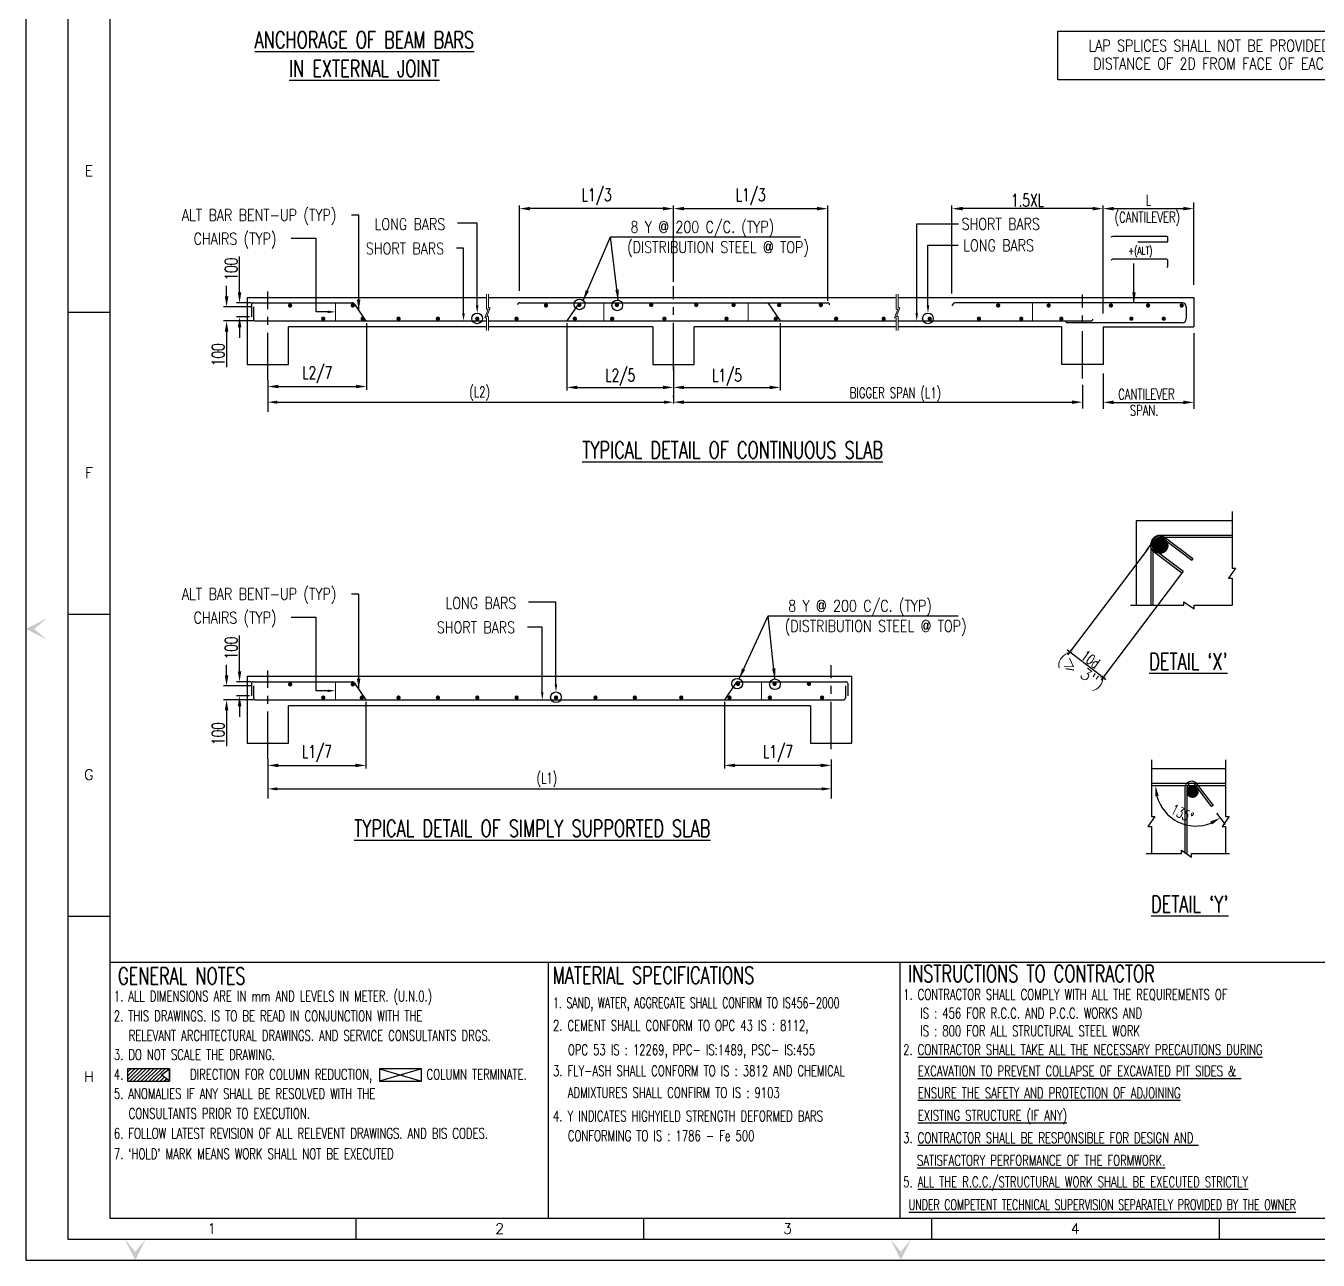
# Model space of a CAD drawing. Extents: x 489124 to 794428, y -356295 to -29813.
# Drawn here: x 615653 to 646344, y -160534 to -131229 of the extents above; entities that cross this region are included whole.
import ezdxf
from ezdxf.enums import TextEntityAlignment as Align

# ---------------------------------------------------------------- set-up
doc = ezdxf.new("R2010")
doc.units = 0
doc.header["$LTSCALE"] = 500
doc.header["$MEASUREMENT"] = 0
doc.linetypes.add('CENTER2', pattern=[1.125, 0.75, -0.125, 0.125, -0.125])
doc.layers.get('DEFPOINTS').update_dxf_attribs({"color": 4})
for name, color, linetype in [('08', 4, 'Continuous'), ('BEAM', 4, 'Continuous'), ('CENTERLINE', 8, 'CENTER2'), ('DIM', 5, 'Continuous'), ('DIM1', 5, 'Continuous'), ('dimention', 7, 'Continuous'), ('hat', 8, 'Continuous'), ('LINK', 2, 'Continuous'), ('notes', 1, 'Continuous'), ('other', 5, 'Continuous'), ('PNA', 10, 'Continuous'), ('S-COLUMN', 1, 'Continuous'), ('S-COLUMN HATCH', 8, 'Continuous'), ('S-SCHEDULE', 2, 'Continuous'), ('ST', 6, 'Continuous'), ('TXT', 4, 'Continuous')]:
    doc.layers.add(name, color=color, linetype=linetype)
for name, color, linetype, lineweight in [('hatch', 7, 'Continuous', 5), ('HEADING-TXT', 1, 'Continuous', 25), ('LINE', 253, 'Continuous', 18)]:
    doc.layers.add(name, color=color, linetype=linetype, lineweight=lineweight)
doc.styles.add('ROMANS', font='r.shx', dxfattribs={"width": 0.7, "bigfont": 'bigfont.shx'})
doc.styles.add('ROMENT', font='r.shx', dxfattribs={"bigfont": 'bigfont.shx'})
doc.dimstyles.new('5', dxfattribs={"dimtxt": 250, "dimasz": 250, "dimexe": 60, "dimexo": 60, "dimgap": 150, "dimtad": 1, "dimdec": 0, "dimlfac": 0.2, "dimzin": 0, "dimdsep": 46, "dimtxsty": 'ROMANS', "dimcen": -250, "dimclrd": 5, "dimclre": 5, "dimclrt": 4, "dimadec": 0, "dimazin": 0, "dimtfac": 1, "dimtdec": 0, "dimtix": 1, "dimtofl": 0, "dimtmove": 2, "dimatfit": 3, "dimfxl": 0, "dimtolj": 1, "dimtzin": 0, "dimarcsym": 0})
doc.dimstyles.new('Copy(2) of Standard', dxfattribs={"dimtxt": 300, "dimasz": 250, "dimexe": 75, "dimexo": 50, "dimgap": 50, "dimtad": 1, "dimdec": 0, "dimrnd": 5, "dimzin": 0, "dimdsep": 46, "dimtxsty": 'ROMANS', "dimcen": 0, "dimclrd": 5, "dimclre": 5, "dimclrt": 4, "dimadec": 0, "dimazin": 0, "dimtfac": 1, "dimtdec": 0, "dimtofl": 0, "dimtmove": 0, "dimatfit": 3, "dimfxl": 0, "dimtolj": 1, "dimtzin": 0, "dimarcsym": 0})
doc.dimstyles.new('dim25', dxfattribs={"dimtxt": 250, "dimasz": 250, "dimexe": 200, "dimexo": 200, "dimgap": 100, "dimtad": 1, "dimdec": 0, "dimlfac": 0.25, "dimzin": 0, "dimdsep": 46, "dimtxsty": 'ROMANS', "dimcen": 0, "dimclrd": 5, "dimclre": 5, "dimclrt": 4, "dimadec": 0, "dimazin": 0, "dimtfac": 1, "dimtdec": 0, "dimtix": 1, "dimtofl": 0, "dimtmove": 2, "dimatfit": 3, "dimfxl": 0, "dimtolj": 1, "dimtzin": 0, "dimlwd": -1, "dimlwe": -1, "dimarcsym": 0})
doc.dimstyles.new('INT1', dxfattribs={"dimtxt": 250, "dimasz": 250, "dimexe": 150, "dimexo": 60, "dimgap": 75, "dimtad": 1, "dimdec": 0, "dimzin": 0, "dimdsep": 46, "dimtxsty": 'ROMANS', "dimcen": -250, "dimclrd": 5, "dimclre": 5, "dimclrt": 4, "dimadec": 0, "dimazin": 0, "dimtfac": 1, "dimtdec": 0, "dimtix": 1, "dimtofl": 0, "dimtmove": 2, "dimatfit": 3, "dimfxl": 0, "dimtolj": 1, "dimtzin": 0, "dimarcsym": 0})
doc.dimstyles.new('INT25', dxfattribs={"dimtxt": 250, "dimasz": 80, "dimexe": 60, "dimexo": 60, "dimgap": 40, "dimtad": 1, "dimdec": 0, "dimlfac": 0.25, "dimzin": 0, "dimdsep": 46, "dimtxsty": 'ROMANS', "dimblk": 'DIMTICK', "dimblk1": 'DIMTICK', "dimblk2": 'DIMTICK', "dimsah": 1, "dimcen": -0.25, "dimclrd": 7, "dimclre": 7, "dimclrt": 4, "dimadec": 0, "dimazin": 0, "dimtfac": 1, "dimtdec": 0, "dimtix": 1, "dimtofl": 0, "dimtmove": 2, "dimatfit": 3, "dimldrblk": 'DIMTICK', "dimfxl": 0, "dimtolj": 1, "dimtzin": 0, "dimarcsym": 0})

# ---------------------------------------------------------------- blocks, each defined once
blk = doc.blocks.new('FOLDER')
at = {"layer": 'PNA'}
for points in [[(-1250, 2500), (0, 0), (0, 1000)], [(1250, 2500), (0, 0), (0, 1000)]]:
    blk.add_solid(points, dxfattribs=at)
blk = doc.blocks.new('A1')
at = {"color": 1}
blk.add_line((81794, 6959), (1969, 6959), dxfattribs=at)
at = {"flags": 128}
blk.add_lwpolyline([(0, 0), (82779, 0), (82779, 58231), (0, 58231)], close=True, dxfattribs=at)
at = {"layer": 'PNA'}
for p, q in [((984, 22171), (1969, 22171)), ((984, 15109), (1969, 15109)), ((984, 8047), (1969, 8047)), ((7718, 984), (7718, 492)), ((14453, 984), (14453, 492)), ((21187, 984), (21187, 492)), ((27921, 984), (27921, 492))]:
    blk.add_line(p, q, dxfattribs=at)
at = {"layer": 'PNA', "color": 1}
for points in [[(984, 492), (82287, 492), (82287, 57739), (984, 57739)], [(1969, 984), (81794, 984), (81794, 57247), (1969, 57247)]]:
    blk.add_lwpolyline(points, close=True, dxfattribs=at)
at = {"layer": 'PNA', "xscale": 0.196857838483993, "yscale": 0.196857838483993, "zscale": 0.196857838483993, "rotation": 270}
blk.add_blockref('FOLDER', (0, 14764), dxfattribs=at)
at = {"layer": 'PNA', "xscale": 0.1968578388914466, "yscale": 0.1968578388914466, "zscale": 0.1968578388914466}
for p in [(2559, 0), (20473, 0)]:
    blk.add_blockref('FOLDER', p, dxfattribs=at)
at = {"layer": 'PNA', "style": 'ROMANS'}
for s, p in [('E', (1476, 25479)), ('F', (1476, 18417)), ('G', (1476, 11355)), ('H', (1476, 4292)), ('1', (4352, 738)), ('2', (11086, 738)), ('3', (17821, 738)), ('4', (24555, 738))]:
    blk.add_text(s, height=246, dxfattribs=at).set_placement(p, align=Align.MIDDLE)
blk = doc.blocks.new('DIMTICK')
for p, q in [((-1, 0), (1, 0)), ((0, 1), (0, -1))]:
    blk.add_line(p, q)
at = {"color": 2, "const_width": 0.1}
blk.add_lwpolyline([(0.71, 0.71), (-0.71, -0.71)], dxfattribs=at)
blk = doc.blocks.new('*D149')
at = {"layer": 'DEFPOINTS', "color": 0}
for p in [(642346, -143586), (643137, -144183), (640446, -146102)]:
    blk.add_point(p, dxfattribs=at)
at = {"layer": 'DIM', "color": 7, "lineweight": -2}
for p, q in [((642310, -143634), (640410, -146150)), ((643101, -144231), (641200, -146747)), ((641173, -146651), (640510, -146150))]:
    blk.add_line(p, q, dxfattribs=at)
at = {"layer": 'DIM', "color": 7, "lineweight": -2, "xscale": 80, "yscale": 80, "zscale": 80}
for p, rotation in [((640446, -146102), 142.9439558411432), ((641237, -146699), 322.9439558411432)]:
    blk.add_blockref('DIMTICK', p, dxfattribs=dict(at, rotation=rotation))
at = {"layer": 'DIM', "color": 4, "insert": (640941, -146269), "char_height": 250, "attachment_point": 5, "rotation": 322.944, "style": 'ROMANS'}
blk.add_mtext('\\A1;10d', dxfattribs=at)
blk = doc.blocks.new('*D156')
at = {"layer": 'DEFPOINTS', "color": 0}
for p in [(640747, -139603), (631037, -140194), (640747, -140164)]:
    blk.add_point(p, dxfattribs=at)
at = {"layer": 'DIM', "color": 5, "lineweight": -2}
for p, q in [((640747, -139753), (640747, -140314)), ((631037, -140044), (631037, -140014)), ((631287, -140164), (640497, -140164))]:
    blk.add_line(p, q, dxfattribs=at)
at = {"layer": 'DIM', "color": 5}
for points in [[(631287, -140122), (631287, -140206), (631037, -140164)], [(640497, -140122), (640497, -140206), (640747, -140164)]]:
    blk.add_solid(points, dxfattribs=at)
blk = doc.blocks.new('*D157')
at = {"layer": 'DEFPOINTS', "color": 0}
for p in [(634696, -135569), (631036, -137355), (634696, -137804)]:
    blk.add_point(p, dxfattribs=at)
at = {"layer": 'DIM', "color": 5, "lineweight": -2}
for p, q in [((631036, -137305), (631036, -135494)), ((631286, -135569), (634446, -135569)), ((634696, -137754), (634696, -135494))]:
    blk.add_line(p, q, dxfattribs=at)
at = {"layer": 'DIM', "color": 5}
for points in [[(631286, -135527), (631286, -135610), (631036, -135569)], [(634446, -135527), (634446, -135610), (634696, -135569)]]:
    blk.add_solid(points, dxfattribs=at)
at = {"layer": 'DIM', "color": 4, "insert": (632866, -135290), "char_height": 300, "attachment_point": 5, "style": 'ROMANS'}
blk.add_mtext('\\A1;L1/3', dxfattribs=at)
blk = doc.blocks.new('*D158')
at = {"layer": 'DEFPOINTS', "color": 0}
for p in [(633569, -138236), (631037, -139266), (633569, -139813)]:
    blk.add_point(p, dxfattribs=at)
at = {"layer": 'DIM', "color": 5, "lineweight": -2}
for p, q in [((633569, -138286), (633569, -139888)), ((631037, -139316), (631037, -139888)), ((631287, -139813), (633319, -139813))]:
    blk.add_line(p, q, dxfattribs=at)
at = {"layer": 'DIM', "color": 5}
for points in [[(631287, -139772), (631287, -139855), (631037, -139813)], [(633319, -139772), (633319, -139855), (633569, -139813)]]:
    blk.add_solid(points, dxfattribs=at)
at = {"layer": 'DIM', "color": 4, "insert": (632303, -139575), "char_height": 300, "attachment_point": 5, "style": 'ROMANS'}
blk.add_mtext('\\A1;L1/5', dxfattribs=at)
blk = doc.blocks.new('*D159')
at = {"layer": 'DEFPOINTS', "color": 0}
for p in [(628500, -138236), (631037, -139266), (631037, -139813)]:
    blk.add_point(p, dxfattribs=at)
at = {"layer": 'DIM', "color": 5, "lineweight": -2}
for p, q in [((628500, -138286), (628500, -139888)), ((631037, -139316), (631037, -139888)), ((628750, -139813), (630787, -139813))]:
    blk.add_line(p, q, dxfattribs=at)
at = {"layer": 'DIM', "color": 5}
for points in [[(628750, -139772), (628750, -139855), (628500, -139813)], [(630787, -139772), (630787, -139855), (631037, -139813)]]:
    blk.add_solid(points, dxfattribs=at)
at = {"layer": 'DIM', "color": 4, "insert": (629768, -139575), "char_height": 300, "attachment_point": 5, "style": 'ROMANS'}
blk.add_mtext('\\A1;L2/5', dxfattribs=at)
blk = doc.blocks.new('*D160')
at = {"layer": 'DEFPOINTS', "color": 0}
for p in [(623742, -138236), (621401, -139635), (623742, -139792)]:
    blk.add_point(p, dxfattribs=at)
at = {"layer": 'DIM', "color": 5, "lineweight": -2}
for p, q in [((623742, -138286), (623742, -139867)), ((621401, -139685), (621401, -139867)), ((621651, -139792), (623492, -139792))]:
    blk.add_line(p, q, dxfattribs=at)
at = {"layer": 'DIM', "color": 5}
for points in [[(621651, -139750), (621651, -139833), (621401, -139792)], [(623492, -139750), (623492, -139833), (623742, -139792)]]:
    blk.add_solid(points, dxfattribs=at)
at = {"layer": 'DIM', "color": 4, "insert": (622572, -139513), "char_height": 300, "attachment_point": 5, "style": 'ROMANS'}
blk.add_mtext('\\A1;L2/7', dxfattribs=at)
blk = doc.blocks.new('*D161')
at = {"layer": 'DEFPOINTS', "color": 0}
for p in [(627377, -135569), (631036, -137355), (627377, -137567)]:
    blk.add_point(p, dxfattribs=at)
at = {"layer": 'DIM', "color": 5, "lineweight": -2}
for p, q in [((627377, -137517), (627377, -135494)), ((630786, -135569), (627627, -135569)), ((631036, -137305), (631036, -135494))]:
    blk.add_line(p, q, dxfattribs=at)
at = {"layer": 'DIM', "color": 5}
for points in [[(627627, -135527), (627627, -135610), (627377, -135569)], [(630786, -135527), (630786, -135610), (631036, -135569)]]:
    blk.add_solid(points, dxfattribs=at)
at = {"layer": 'DIM', "color": 4, "insert": (629207, -135290), "char_height": 300, "attachment_point": 5, "style": 'ROMANS'}
blk.add_mtext('\\A1;L1/3', dxfattribs=at)
blk = doc.blocks.new('*D162')
at = {"layer": 'DEFPOINTS', "color": 0}
for p in [(643393, -138377), (641236, -139334), (643393, -140168)]:
    blk.add_point(p, dxfattribs=at)
at = {"layer": 'DIM', "color": 5, "lineweight": -2}
for p, q in [((643393, -138527), (643393, -140318)), ((641236, -139484), (641236, -140318)), ((641486, -140168), (643143, -140168))]:
    blk.add_line(p, q, dxfattribs=at)
at = {"layer": 'DIM', "color": 5}
for points in [[(641486, -140126), (641486, -140209), (641236, -140168)], [(643143, -140126), (643143, -140209), (643393, -140168)]]:
    blk.add_solid(points, dxfattribs=at)
at = {"layer": 'DIM', "color": 4, "insert": (642315, -139968), "char_height": 250, "attachment_point": 5, "style": 'ROMANS'}
blk.add_mtext('\\A1;   ', dxfattribs=at)
blk = doc.blocks.new('*D163')
at = {"layer": 'DEFPOINTS', "color": 0}
for p in [(637648, -135569), (637648, -137631), (641236, -138107)]:
    blk.add_point(p, dxfattribs=at)
at = {"layer": 'DIM', "color": 5, "lineweight": -2}
for p, q in [((637648, -137581), (637648, -135494)), ((640986, -135569), (637898, -135569)), ((641236, -138057), (641236, -135494))]:
    blk.add_line(p, q, dxfattribs=at)
at = {"layer": 'DIM', "color": 5}
for points in [[(637898, -135527), (637898, -135610), (637648, -135569)], [(640986, -135527), (640986, -135610), (641236, -135569)]]:
    blk.add_solid(points, dxfattribs=at)
at = {"layer": 'DIM', "color": 4, "insert": (639442, -135369), "char_height": 300, "attachment_point": 5, "style": 'ROMANS'}
blk.add_mtext('\\A1;1.5XL', dxfattribs=at)
blk = doc.blocks.new('*D164')
at = {"layer": 'DEFPOINTS', "color": 0}
for p in [(641236, -135569), (643393, -135569), (643393, -137530)]:
    blk.add_point(p, dxfattribs=at)
at = {"layer": 'DIM', "color": 5, "lineweight": -2}
for p, q in [((641486, -135569), (643143, -135569)), ((643393, -137380), (643393, -135419))]:
    blk.add_line(p, q, dxfattribs=at)
at = {"layer": 'DIM', "color": 5}
for points in [[(641486, -135527), (641486, -135610), (641236, -135569)], [(643143, -135527), (643143, -135610), (643393, -135569)]]:
    blk.add_solid(points, dxfattribs=at)
at = {"layer": 'DIM', "color": 4, "insert": (642315, -135369), "char_height": 250, "attachment_point": 5, "style": 'ROMANS'}
blk.add_mtext('\\A1;L', dxfattribs=at)
blk = doc.blocks.new('*D223')
at = {"layer": 'DEFPOINTS', "color": 0}
for p in [(620729, -137804), (621056, -137804), (621011, -138139)]:
    blk.add_point(p, dxfattribs=at)
at = {"layer": 'DIM', "color": 5, "lineweight": -2}
for p, q in [((620729, -137554), (620729, -136704)), ((621006, -137804), (620654, -137804)), ((620961, -138139), (620654, -138139)), ((620729, -138389), (620729, -138639))]:
    blk.add_line(p, q, dxfattribs=at)
at = {"layer": 'DIM', "color": 5}
for points in [[(620687, -137554), (620771, -137554), (620729, -137804)], [(620687, -138389), (620771, -138389), (620729, -138139)]]:
    blk.add_solid(points, dxfattribs=at)
at = {"layer": 'DIM', "color": 4, "insert": (620529, -137004), "char_height": 300, "attachment_point": 5, "rotation": 90, "style": 'ROMANS'}
blk.add_mtext('\\A1;100', dxfattribs=at)
blk = doc.blocks.new('*D224')
at = {"layer": 'DEFPOINTS', "color": 0}
for p in [(621064, -137901), (620421, -138236), (621109, -138236)]:
    blk.add_point(p, dxfattribs=at)
at = {"layer": 'DIM', "color": 5, "lineweight": -2}
for p, q in [((620421, -137651), (620421, -137401)), ((621014, -137901), (620346, -137901)), ((621059, -138236), (620346, -138236)), ((620421, -138486), (620421, -139336))]:
    blk.add_line(p, q, dxfattribs=at)
at = {"layer": 'DIM', "color": 5}
for points in [[(620379, -137651), (620463, -137651), (620421, -137901)], [(620379, -138486), (620463, -138486), (620421, -138236)]]:
    blk.add_solid(points, dxfattribs=at)
at = {"layer": 'DIM', "color": 4, "insert": (620221, -139036), "char_height": 300, "attachment_point": 5, "rotation": 90, "style": 'ROMANS'}
blk.add_mtext('\\A1;100', dxfattribs=at)
blk = doc.blocks.new('*D165')
at = {"layer": 'DEFPOINTS', "color": 0}
for p in [(623728, -147232), (621401, -148631), (623728, -148787)]:
    blk.add_point(p, dxfattribs=at)
at = {"layer": 'DIM', "color": 5, "lineweight": -2}
for p, q in [((623728, -147282), (623728, -148862)), ((621401, -148681), (621401, -148862)), ((621651, -148787), (623478, -148787))]:
    blk.add_line(p, q, dxfattribs=at)
at = {"layer": 'DIM', "color": 5}
for points in [[(621651, -148746), (621651, -148829), (621401, -148787)], [(623478, -148746), (623478, -148829), (623728, -148787)]]:
    blk.add_solid(points, dxfattribs=at)
at = {"layer": 'DIM', "color": 4, "insert": (622564, -148509), "char_height": 300, "attachment_point": 5, "style": 'ROMANS'}
blk.add_mtext('\\A1;L1/7', dxfattribs=at)
blk = doc.blocks.new('*D228')
at = {"layer": 'DEFPOINTS', "color": 0}
for p in [(620729, -146800), (621056, -146800), (621011, -147135)]:
    blk.add_point(p, dxfattribs=at)
at = {"layer": 'DIM', "color": 5, "lineweight": -2}
for p, q in [((620729, -146550), (620729, -145700)), ((621006, -146800), (620654, -146800)), ((620961, -147135), (620654, -147135)), ((620729, -147385), (620729, -147635))]:
    blk.add_line(p, q, dxfattribs=at)
at = {"layer": 'DIM', "color": 5}
for points in [[(620687, -146550), (620771, -146550), (620729, -146800)], [(620687, -147385), (620771, -147385), (620729, -147135)]]:
    blk.add_solid(points, dxfattribs=at)
at = {"layer": 'DIM', "color": 4, "insert": (620529, -146000), "char_height": 300, "attachment_point": 5, "rotation": 90, "style": 'ROMANS'}
blk.add_mtext('\\A1;100', dxfattribs=at)
blk = doc.blocks.new('*D229')
at = {"layer": 'DEFPOINTS', "color": 0}
for p in [(621064, -146897), (620421, -147232), (621109, -147232)]:
    blk.add_point(p, dxfattribs=at)
at = {"layer": 'DIM', "color": 5, "lineweight": -2}
for p, q in [((620421, -146647), (620421, -146397)), ((621014, -146897), (620346, -146897)), ((621059, -147232), (620346, -147232)), ((620421, -147482), (620421, -148332))]:
    blk.add_line(p, q, dxfattribs=at)
at = {"layer": 'DIM', "color": 5}
for points in [[(620379, -146647), (620463, -146647), (620421, -146897)], [(620379, -147482), (620463, -147482), (620421, -147232)]]:
    blk.add_solid(points, dxfattribs=at)
at = {"layer": 'DIM', "color": 4, "insert": (620221, -148032), "char_height": 300, "attachment_point": 5, "rotation": 90, "style": 'ROMANS'}
blk.add_mtext('\\A1;100', dxfattribs=at)
blk = doc.blocks.new('*D166')
at = {"layer": 'DEFPOINTS', "color": 0}
for p in [(632244, -147232), (632244, -148787), (634781, -148631)]:
    blk.add_point(p, dxfattribs=at)
at = {"layer": 'DIM', "color": 5, "lineweight": -2}
for p, q in [((632244, -147282), (632244, -148862)), ((634531, -148787), (632494, -148787)), ((634781, -148681), (634781, -148862))]:
    blk.add_line(p, q, dxfattribs=at)
at = {"layer": 'DIM', "color": 5}
for points in [[(632494, -148746), (632494, -148829), (632244, -148787)], [(634531, -148746), (634531, -148829), (634781, -148787)]]:
    blk.add_solid(points, dxfattribs=at)
at = {"layer": 'DIM', "color": 4, "insert": (633513, -148509), "char_height": 300, "attachment_point": 5, "style": 'ROMANS'}
blk.add_mtext('\\A1;L1/7', dxfattribs=at)
blk = doc.blocks.new('*D186')
at = {"layer": 'DEFPOINTS', "color": 0}
for p in [(642384, -149270), (643414, -149236), (644144, -149270), (643813, -149762), (642733, -149915)]:
    blk.add_point(p, dxfattribs=at)
at = {"layer": 'DIM', "color": 5}
blk.add_line((643934, -149922), (644139, -150192), dxfattribs=at)
blk.add_arc((643440, -149270), 957, 195.0031, 292.1583, dxfattribs=at)
for points in [[(642474, -149523), (642557, -149512), (642483, -149270)], [(643781, -150120), (643822, -150193), (644019, -150033)]]:
    blk.add_solid(points, dxfattribs=at)
at = {"layer": 'DIM', "color": 4, "insert": (643114, -149926), "char_height": 250, "attachment_point": 5, "rotation": 333.5807, "style": 'ROMANS'}
blk.add_mtext('\\A1;135%%D', dxfattribs=at)

msp = doc.modelspace()

# ---------------------------------------------------------------- hatches: boundary and pattern name
at = {"layer": 'S-COLUMN HATCH'}
h = msp.add_hatch(dxfattribs=at)
h.set_pattern_fill('ANSI31', color=256, scale=20, angle=180, style=0)
h.set_pattern_definition([(225, (-269782.05, -1014197.83), (44.9012806, -44.9012806), [])])
h.paths.add_polyline_path([(618066.808, -155987.5), (618066.192, -156287.5), (619067.116, -156287.5), (618876.251, -156137.5), (619067.731, -155987.5)])

# ---------------------------------------------------------------- linework, layer by layer
at = {"layer": '08'}
for p, q in [((620909.638, -137676.122), (626595.027, -137676.122)), ((620909.638, -137676.122), (620909.638, -139265.765)), ((626641.527, -137676.122), (636322.027, -137676.122)), ((636368.527, -137676.122), (643393.278, -137676.122)), ((643393.278, -137676.122), (643393.278, -138377.436)), ((621892.141, -139265.765), (621892.141, -138377.436)), ((626595.027, -138377.436), (621892.141, -138377.436)), ((630545.235, -138377.436), (626641.527, -138377.436)), ((630545.235, -138377.436), (630545.235, -139265.765)), ((636322.027, -138377.436), (631527.738, -138377.436)), ((631527.738, -139265.765), (631527.738, -138377.436)), ((640253.575, -138377.436), (636368.527, -138377.436)), ((640253.575, -139265.765), (640253.575, -138377.436)), ((641236.078, -138377.436), (641236.078, -139265.765)), ((641236.078, -138377.436), (643393.278, -138377.436)), ((620909.638, -139265.765), (621892.141, -139265.765)), ((630545.235, -139265.765), (631527.738, -139265.765)), ((641236.078, -139265.765), (640253.575, -139265.765)), ((620909.638, -146672), (635272.391, -146672)), ((620909.638, -146672), (620909.638, -148261.643)), ((635272.391, -148261.643), (635272.391, -146672)), ((621892.141, -148261.643), (621892.141, -147373.315)), ((634289.888, -147373.315), (621892.141, -147373.315)), ((634289.888, -147373.315), (634289.888, -148261.643)), ((620909.638, -148261.643), (621892.141, -148261.643)), ((634289.888, -148261.643), (635272.391, -148261.643))]:
    msp.add_line(p, q, dxfattribs=at)
at = {"layer": 'BEAM'}
for points in [[(644299.024, -142977.251), (642021, -142977.251), (642021, -144984.538)], [(644144.117, -148872.572), (642384.356, -148872.572)]]:
    msp.add_lwpolyline(points, dxfattribs=at)
at = {"layer": 'CENTERLINE', "ltscale": 3}
for p, q in [((631036.906, -139406.243), (631036.906, -137408.961)), ((621400.894, -139639.168), (621400.894, -137534.445)), ((640746.585, -139602.743), (640746.585, -137605.461)), ((621400.894, -148635.047), (621400.894, -146530.323)), ((634781.559, -148402.122), (634781.559, -146404.84))]:
    msp.add_line(p, q, dxfattribs=at)
at = {"layer": 'DIM', "color": 5}
for p, q in [((626372.751, -135914.529), (625902.581, -135914.529)), ((636811.275, -135925.478), (637805.072, -135925.478)), ((622550.246, -136280.605), (621957.143, -136280.605)), ((626047.371, -136507.166), (625879.813, -136507.166)), ((637078.239, -136436.2), (637798.478, -136436.2)), ((622823.747, -138020.12), (622550.246, -138020.12)), ((628243.303, -144910.407), (627588.133, -144910.407)), ((622550.246, -145276.483), (621957.143, -145276.483)), ((627917.924, -145503.044), (627565.366, -145503.044)), ((622823.747, -147015.999), (622550.246, -147015.999))]:
    msp.add_line(p, q, dxfattribs=at)
at = {"layer": 'DIM'}
for p, q in [((626372.751, -137868.196), (626372.751, -135914.529)), ((636811.275, -138055.563), (636811.275, -135925.478)), ((622550.246, -138020.12), (622550.246, -136280.605)), ((626047.371, -138055.563), (626047.371, -136507.166)), ((637078.239, -137868.196), (637078.239, -136436.2)), ((631036.906, -139653.82), (631036.906, -140194.17)), ((621626.821, -140164.085), (630810.978, -140164.085)), ((642263.587, -143694.646), (642467.863, -143424.114)), ((628243.303, -146864.075), (628243.303, -144910.407)), ((622550.246, -147015.999), (622550.246, -145276.483)), ((627917.924, -147051.442), (627917.924, -145503.044)), ((634781.559, -148649.699), (634781.559, -149570.879)), ((621626.821, -149344.963), (634555.631, -149344.963))]:
    msp.add_line(p, q, dxfattribs=at)
for points in [[(644299.024, -142760.5), (644299.024, -144102.037), (644382.206, -144102.037), (644215.842, -144345.446), (644299.024, -144345.446), (644299.024, -144984.538)], [(641883.987, -144984.538), (643156.398, -144984.538), (643156.398, -144901.355), (643399.806, -145067.72), (643399.806, -144984.538), (644299.024, -144984.538)], [(642384.356, -148655.821), (642384.356, -149997.358), (642467.538, -149997.358), (642301.174, -150240.767), (642384.356, -150240.767), (642384.356, -150879.858)], [(644144.117, -148655.821), (644144.117, -149997.358), (644227.299, -149997.358), (644060.935, -150240.767), (644144.117, -150240.767), (644144.117, -150879.858)], [(642262.58, -150879.858), (643096.491, -150879.858), (643096.491, -150796.676), (643339.9, -150963.04), (643339.9, -150879.858), (644239.117, -150879.858)]]:
    msp.add_lwpolyline(points, dxfattribs=at)
for points, const_width in [([(642491.272, -143563.412, 1), (642691.272, -143563.412, 1)], 200), ([(643284.616, -149409.097, 1), (643434.616, -149409.097, 1)], 150)]:
    msp.add_lwpolyline(points, format="xyb", close=True, dxfattribs=dict(at, const_width=const_width))
for points in [[(630810.978, -140126.423), (630810.978, -140201.732), (631036.906, -140164.085)], [(634555.631, -149307.301), (634555.631, -149382.61), (634781.559, -149344.963)]]:
    msp.add_solid(points, dxfattribs=at)
at = {"layer": 'DIM1', "color": 7}
for p, q in [((628064, -159534.446), (628064, -153469.821)), ((636421.5, -159534.446), (636421.5, -153469.821))]:
    msp.add_line(p, q, dxfattribs=at)
at = {"layer": 'DIM1', "elevation": 0}
msp.add_lwpolyline([(640164.501, -131353.408), (648954.242, -131353.408), (648954.242, -132514.391), (640164.501, -132514.391)], close=True, dxfattribs=at)
at = {"layer": 'dimention', "color": 5, "linetype": 'ByBlock'}
for p, q in [((621400.894, -139639.168), (621400.894, -140390.001)), ((621400.894, -148635.047), (621400.894, -149570.879))]:
    msp.add_line(p, q, dxfattribs=at)
at = {"layer": 'dimention', "color": 5}
for points in [[(626017.328, -138055.563), (626077.418, -138055.563), (626047.371, -138235.831)], [(626342.704, -137868.196), (626402.785, -137868.196), (626372.751, -138048.455)], [(636841.322, -138055.563), (636781.231, -138055.563), (636811.275, -138235.831)], [(637108.285, -137868.196), (637048.195, -137868.196), (637078.239, -138048.455)], [(628213.256, -146864.075), (628273.338, -146864.075), (628243.303, -147044.333)], [(627887.88, -147051.442), (627947.97, -147051.442), (627917.924, -147231.709)]]:
    msp.add_solid(points, dxfattribs=at)
at = {"layer": 'dimention', "color": 5, "linetype": 'ByBlock'}
for points in [[(621626.821, -140126.423), (621626.821, -140201.732), (621400.894, -140164.085)], [(621626.821, -149307.301), (621626.821, -149382.61), (621400.894, -149344.963)]]:
    msp.add_solid(points, dxfattribs=at)
at = {"layer": 'hat'}
for centre in [(628801.57, -137841.829), (629698.482, -137865.215), (626372.751, -138174.892), (637078.239, -138174.892), (632546.223, -146846.707), (633443.135, -146861.093), (628243.303, -147170.77)]:
    msp.add_circle(centre, 126.431, dxfattribs=at)
at = {"layer": 'hatch'}
for points in [[(626595.027, -137602.82), (626595.027, -137955.908), (626635.697, -137955.908), (626556.005, -138161.597), (626595.027, -138161.597), (626595.027, -138458.82)], [(626641.527, -137602.772), (626641.527, -137926.408), (626682.197, -137926.408), (626602.505, -138132.097), (626641.527, -138132.097), (626641.527, -138458.588)], [(636322.027, -137602.82), (636322.027, -137955.908), (636362.697, -137955.908), (636283.005, -138161.597), (636322.027, -138161.597), (636322.027, -138458.82)], [(636368.527, -137602.772), (636368.527, -137926.408), (636409.197, -137926.408), (636329.505, -138132.097), (636368.527, -138132.097), (636368.527, -138458.588)]]:
    msp.add_lwpolyline(points, dxfattribs=at)
at = {"layer": 'LINE'}
for p, q in [((623004.006, -137804.422), (623004.006, -138235.831)), ((629381.029, -137804.422), (629381.029, -138235.831)), ((632806.746, -137804.422), (632806.746, -138235.831)), ((639564.006, -137804.422), (639564.006, -138235.831)), ((623004.006, -146800.3), (623004.006, -147231.709)), ((633125.682, -146800.3), (633125.682, -147231.709))]:
    msp.add_line(p, q, dxfattribs=at)
at = {"layer": 'LINK'}
for p, q in [((643371.073, -143872.329), (643340.943, -143912.231)), ((643136.67, -144182.76), (643106.54, -144222.662)), ((643179.465, -149370.38), (643179.465, -150865.617)), ((643229.465, -149363.712), (643229.465, -150899.791)), ((643813.334, -149762.195), (643414.374, -149235.85)), ((643855.194, -149739.284), (643444.542, -149199.33)), ((643854.39, -149739.723), (643813.334, -149762.195))]:
    msp.add_line(p, q, dxfattribs=at)
for points in [[(643106.541, -144222.662), (642457.296, -143732.437, -1), (642722.128, -143382.318), (643371.073, -143872.329)], [(644299.024, -143327.251), (642581, -143327.251, 0.414213562), (642371, -143537.251), (642371, -144984.538)], [(643136.67, -144182.76), (642487.444, -143692.548, -1), (642691.98, -143422.207), (643340.943, -143912.231)], [(644299.024, -143377.251), (642581, -143377.251, 0.414213562), (642421, -143537.251), (642421, -144984.538)]]:
    msp.add_lwpolyline(points, format="xyb", dxfattribs=at)
for points in [[(644144.117, -149219.872), (642384.356, -149219.872)], [(644144.117, -149269.872), (642384.356, -149269.872)]]:
    msp.add_lwpolyline(points, dxfattribs=at)
for centre, radius, start, end in [((643341.04, -149329.853), 166.58, 51.5863482, 194.0808285), ((643342.145, -149329.03), 117.897, 52.2187644, 197.1080954)]:
    msp.add_arc(centre, radius, start, end, dxfattribs=at)
at = {"layer": 'other'}
for points in [[(622823.747, -137990.089), (622823.747, -138050.167), (623004.006, -138020.12)], [(622823.747, -146985.967), (622823.747, -147046.045), (623004.006, -147015.999)]]:
    msp.add_solid(points, dxfattribs=at)
at = {"layer": 'S-COLUMN', "color": 5}
for p, q in [((624051.5, -155987.5), (625051.5, -156287.5)), ((625051.5, -155987.5), (624051.5, -156287.5))]:
    msp.add_line(p, q, dxfattribs=at)
at = {"layer": 'S-COLUMN'}
for points in [[(619066.5, -156287.5), (619066.5, -155987.5), (618066.5, -155987.5), (618066.5, -156287.5)], [(619066.5, -155987.5), (619066.5, -156287.5), (618876.251, -156137.5)], [(625051.5, -156287.5), (625051.5, -155987.5), (624051.5, -155987.5), (624051.5, -156287.5)]]:
    msp.add_lwpolyline(points, close=True, dxfattribs=at)
at = {"layer": 'ST'}
for p, q in [((641468.56, -136226.337), (641418.788, -136249)), ((642750.484, -136226.337), (641468.56, -136226.337)), ((642765.409, -136241.274), (642765.409, -136352.955)), ((642750.484, -136367.892), (642063.519, -136367.892)), ((641468.56, -136769.278), (641418.788, -136791.95)), ((642750.484, -136769.278), (641468.56, -136769.278)), ((642765.409, -136784.213), (642765.409, -136950.406)), ((621011.246, -137849.486), (621011.246, -138139.312)), ((621056.311, -137804.422), (623397.373, -137804.422)), ((621063.534, -137900.935), (621063.534, -138190.761)), ((623459.718, -137837.589), (623731.567, -138241.016)), ((627377.107, -137804.422), (634696.048, -137804.422)), ((628790.245, -137804.422), (628499.548, -138235.831)), ((633278.74, -137804.422), (633569.445, -138235.831)), ((642088.581, -137804.422), (637708.5, -137804.422)), ((643114.098, -137804.422), (638734.017, -137804.422)), ((643210.66, -137900.996), (643210.66, -138182.101)), ((621108.598, -138235.831), (626595.027, -138235.831)), ((626641.527, -138235.831), (636322.027, -138235.831)), ((636368.527, -138235.831), (640949.141, -138235.831)), ((643114.098, -138278.667), (640389.067, -138278.667)), ((621011.246, -146845.365), (621011.246, -147135.191)), ((621056.311, -146800.3), (623397.373, -146800.3)), ((621063.534, -146896.813), (621063.534, -147186.639)), ((623459.718, -146833.468), (623728.072, -147231.709)), ((632520.033, -146822.36), (632244.202, -147231.709)), ((632561.498, -146800.3), (635125.718, -146800.3)), ((635118.495, -146896.813), (635118.495, -147186.639)), ((635170.782, -146845.365), (635170.782, -147135.191)), ((621108.598, -147231.709), (635073.43, -147231.709))]:
    msp.add_line(p, q, dxfattribs=at)
at = {"layer": 'ST', "const_width": 50.698}
for points in [[(621904.07, -137868.066, 1), (621954.761, -137868.066, 1)], [(623391.822, -137868.066, 1), (623442.514, -137868.066, 1)], [(627981.434, -137868.066, 1), (628032.126, -137868.066, 1)], [(628773.496, -137856.132, 1), (628824.197, -137856.132, 1)], [(629664.647, -137855.632, 1), (629715.339, -137855.632, 1)], [(630480.06, -137855.632, 1), (630530.752, -137855.632, 1)], [(631600.665, -137855.632, -1), (631549.973, -137855.632, -1)], [(632487.316, -137856.132, -1), (632436.615, -137856.132, -1)], [(633569.816, -137856.132, -1), (633519.115, -137856.132, -1)], [(634508.203, -137858.632, 1), (634558.894, -137858.632, 1)], [(638770.581, -137868.066, -1), (638719.881, -137868.066, -1)], [(639968.451, -137868.066, -1), (639917.759, -137868.066, -1)], [(641448.03, -137868.066, -1), (641397.338, -137868.066, -1)], [(642331.944, -137868.066, -1), (642281.24, -137868.066, -1)], [(643129.376, -137868.066, -1), (643078.676, -137868.066, -1)], [(622691.558, -138181.463, 1), (622742.249, -138181.463, 1)], [(623679.338, -138181.463, -1), (623628.635, -138181.463, -1)], [(624529.589, -138181.463, -1), (624478.886, -138181.463, -1)], [(625464.866, -138181.463, -1), (625414.162, -138181.463, -1)], [(626400.142, -138181.463, -1), (626349.438, -138181.463, -1)], [(627281.172, -138181.463, 1), (627331.864, -138181.463, 1)], [(628666.8, -138181.463, 1), (628717.492, -138181.463, 1)], [(629553.945, -138181.463, 1), (629604.645, -138181.463, 1)], [(630792.914, -138181.463, 1), (630843.606, -138181.463, 1)], [(632267.655, -138181.463, 1), (632318.347, -138181.463, 1)], [(633437.077, -138181.463, 1), (633487.768, -138181.463, 1)], [(634871.586, -138181.463, 1), (634922.278, -138181.463, 1)], [(635999.575, -138181.463, 1), (636050.267, -138181.463, 1)], [(637093.756, -138181.463, 1), (637144.448, -138181.463, 1)], [(638262.51, -138181.463, 1), (638313.202, -138181.463, 1)], [(639269.453, -138181.463, 1), (639320.156, -138181.463, 1)], [(640220.616, -138181.463, 1), (640271.307, -138181.463, 1)], [(641882.741, -138181.463, 1), (641933.433, -138181.463, 1)], [(642651.355, -138181.463, 1), (642702.049, -138181.463, 1)], [(621904.07, -146863.944, 1), (621954.761, -146863.944, 1)], [(623391.822, -146863.944, 1), (623442.514, -146863.944, 1)], [(632542.149, -146852.01, 1), (632592.85, -146852.01, 1)], [(633409.3, -146851.51, 1), (633459.992, -146851.51, 1)], [(634224.713, -146851.51, 1), (634275.405, -146851.51, 1)], [(622691.558, -147177.342, 1), (622742.249, -147177.342, 1)], [(623659.338, -147177.342, -1), (623608.635, -147177.342, -1)], [(624529.589, -147177.342, -1), (624478.886, -147177.342, -1)], [(625464.866, -147177.342, -1), (625414.162, -147177.342, -1)], [(626400.142, -147177.342, -1), (626349.438, -147177.342, -1)], [(627335.418, -147177.342, -1), (627284.715, -147177.342, -1)], [(628270.694, -147177.342, -1), (628219.991, -147177.342, -1)], [(629205.971, -147177.342, -1), (629155.267, -147177.342, -1)], [(630141.247, -147177.342, -1), (630090.543, -147177.342, -1)], [(631244.176, -147177.342, -1), (631193.473, -147177.342, -1)], [(632338.953, -147177.342, 1), (632389.645, -147177.342, 1)], [(633298.598, -147177.342, 1), (633349.298, -147177.342, 1)], [(634537.567, -147177.342, 1), (634588.259, -147177.342, 1)]]:
    msp.add_lwpolyline(points, format="xyb", close=True, dxfattribs=at)
at = {"layer": 'ST'}
for centre, radius, start, end in [((642750.484, -136241.274), 14.932, 0, 90), ((642750.484, -136352.955), 14.932, 270, 0), ((642750.484, -136784.213), 14.932, 0, 90), ((642750.484, -136950.406), 14.932, 270, 0), ((621056.311, -137849.486), 45.065, 90, 180), ((623397.373, -137879.6), 75.177, 33.9737701, 90), ((627377.107, -137849.494), 45.065, 90, 180), ((634696.048, -137849.494), 45.065, 0, 90), ((637765.191, -137917.117), 125.155, 115.7893095, 159.0733367), ((643114.098, -137900.996), 96.567, 0, 90), ((621108.598, -138190.761), 45.065, 180, 270), ((640389.067, -138233.603), 45.065, 180, 270), ((640949.141, -138190.761), 45.065, 270, 0), ((643114.098, -138182.101), 96.567, 270, 0), ((621056.311, -146845.365), 45.065, 90, 180), ((623397.373, -146875.479), 75.177, 33.9737701, 90), ((632561.498, -146850.3), 50, 90, 146.0267311), ((635125.718, -146845.365), 45.065, 0, 90), ((621108.598, -147186.639), 45.065, 180, 270), ((635073.43, -147186.639), 45.065, 270, 0)]:
    msp.add_arc(centre, radius, start, end, dxfattribs=at)
at = {"layer": 'TXT', "linetype": 'ByBlock'}
msp.add_line((640351.319, -146490.511), (640541.089, -146518.391), dxfattribs=at)

# ---------------------------------------------------------------- block references
at = {"xscale": 1.01500000001397, "yscale": 1.01500000001397, "zscale": 1.01500000001397}
msp.add_blockref('A1', (615653.425, -160533.5), dxfattribs=at)

# ---------------------------------------------------------------- texts
at = {"layer": 'HEADING-TXT', "color": 6, "style": 'ROMANS', "width": 0.7}
for s, p in [('%%UANCHORAGE OF BEAM BARS', (623693.095, -131560.239)), ('%%UIN EXTERNAL JOINT', (623693.095, -132241.952))]:
    msp.add_text(s, height=400, dxfattribs=at).set_placement(p, align=Align.MIDDLE)
for s, p in [('%%UTYPICAL DETAIL OF CONTINUOUS SLAB', (628869.252, -141498.941)), ('%%UTYPICAL DETAIL OF SIMPLY SUPPORTED SLAB', (623452.252, -150481.32)), ('GENERAL NOTES', (617845, -153987.204)), ('MATERIAL SPECIFICATIONS', (628165, -153970.204)), ('INSTRUCTIONS TO CONTRACTOR', (636608.5, -153930.204))]:
    msp.add_text(s, height=400, dxfattribs=at).set_placement(p)
for s, p in [("%%UDETAIL `X'", (643264.002, -146519.917)), ("%%UDETAIL `Y'", (643294.618, -152280.33))]:
    msp.add_text(s, height=400, dxfattribs=at).set_placement(p, align=Align.CENTER)
at = {"layer": 'notes', "color": 4, "style": 'ROMANS'}
for s, width, p in [('1. ALL DIMENSIONS ARE IN mm AND LEVELS IN METER. (U.N.0.)', 0.7, (617742.673, -154391.715)), ('1. SAND, WATER, AGGREGATE SHALL CONFIRM TO IS456-2000', 0.65, (628172.725, -154548.204)), ('1. CONTRACTOR SHALL COMPLY WITH ALL THE REQUIREMENTS OF ', 0.7, (636489.28, -154353.082)), ('2. THIS DRAWINGS. IS TO BE READ IN CONJUNCTION WITH THE', 0.7, (617742.673, -154859.957)), ('  IS : 456 FOR R.C.C. AND P.C.C. WORKS AND', 0.7, (636653.479, -154795.388)), ('2. CEMENT SHALL CONFORM TO OPC 43 IS : 8112,', 0.7, (628172.725, -155086.204)), ('  IS : 800 FOR ALL STRUCTURAL STEEL WORK', 0.7, (636653.479, -155216.12)), ('RELEVANT ARCHITECTURAL DRAWINGS. AND SERVICE CONSULTANTS DRGS.', 0.7, (618095.29, -155326.391)), ('3. DO NOT SCALE THE DRAWING. ', 0.7, (617742.673, -155778.427)), ('OPC 53 IS : 12269, PPC- IS:1489, PSC- IS:455  ', 0.7, (628524.5, -155665.704)), ('2. %%UCONTRACTOR SHALL TAKE ALL THE NECESSARY PRECAUTIONS DURING', 0.7, (636489.28, -155661.872)), ('4.            DIRECTION FOR COLUMN REDUCTION,', 0.7, (617742.673, -156246.669)), ('COLUMN TERMINATE.', 0.7, (625170.173, -156246.669)), ('3. FLY-ASH SHALL CONFORM TO IS : 3812 AND CHEMICAL ', 0.7, (628172.725, -156162.204)), ('%%UEXCAVATION TO PREVENT COLLAPSE OF EXCAVATED PIT SIDES & ', 0.7, (636838.573, -156167.648)), ('5. ANOMALIES IF ANY SHALL BE RESOLVED WITH THE', 0.7, (617742.673, -156706.307)), ('ADMIXTURES SHALL CONFIRM TO IS : 9103', 0.7, (628524.5, -156681.204)), ('%%UENSURE THE SAFETY AND PROTECTION OF ADJOINING', 0.7, (636838.573, -156688.021)), ('CONSULTANTS PRIOR TO EXECUTION.', 0.7, (618095.29, -157176.452)), ('4. Y INDICATES HIGHYIELD STRENGTH DEFORMED BARS', 0.7, (628172.725, -157238.204)), ('%%UEXISTING STRUCTURE (IF ANY)', 0.7, (636838.573, -157220.397)), ('6. FOLLOW LATEST REVISION OF ALL RELEVENT DRAWINGS. AND BIS CODES.', 0.7, (617742.673, -157648.16)), ('CONFORMING TO IS : 1786 - Fe 500', 0.7, (628524.5, -157705.204)), ('3. %%UCONTRACTOR SHALL BE RESPONSIBLE FOR DESIGN AND ', 0.7, (636489.28, -157755.096)), ("7. `HOLD' MARK MEANS WORK SHALL NOT BE EXECUTED", 0.7, (617742.673, -158135.983)), ('%%uSATISFACTORY PERFORMANCE OF THE FORMWORK.', 0.7, (636818.224, -158289.579)), ('5. %%UALL THE R.C.C./STRUCTURAL WORK SHALL BE EXECUTED STRICTLY', 0.7, (636489.28, -158800.864)), ('%%UUNDER COMPETENT TECHNICAL SUPERVISION SEPARATELY PROVIDED BY THE OWNER', 0.65, (636623.19, -159340.801))]:
    msp.add_text(s, height=250, dxfattribs=dict(at, width=width)).set_placement(p)
at = {"layer": 'S-SCHEDULE', "color": 4, "style": 'ROMANS', "width": 0.7}
for s, p in [('(CANTILEVER)', (641512.28, -135772.285)), ('CANTILEVER  ', (641594.024, -139975.199)), (' SPAN. ', (641750.211, -140356.857))]:
    msp.add_text(s, height=250, dxfattribs=at).set_placement(p, align=Align.MIDDLE_LEFT)
for s, height, p in [('+(ALT)', 183.3333, (642120.898, -136581.882)), (' (L2)', 250, (626371.255, -139935.492)), ('BIGGER SPAN (L1)', 250, (636302.755, -139959.705)), (' (L1)', 250, (627968.755, -149108.248))]:
    msp.add_text(s, height=height, dxfattribs=at).set_placement(p, align=Align.MIDDLE)
at = {"layer": 'TXT', "linetype": 'ByBlock', "style": 'ROMANS', "width": 0.8}
for s, p in [('LAP SPLICES SHALL NOT BE PROVIDED WITHIN', (644298.844, -131698.988)), ('DISTANCE OF 2D FROM FACE OF EACH SUPPORT', (644597.766, -132127.746))]:
    msp.add_text(s, height=275, dxfattribs=at).set_placement(p, align=Align.MIDDLE)
at = {"layer": 'TXT', "style": 'ROMENT', "width": 0.8}
for s, p in [('ALT BAR BENT-UP (TYP)', (621193.955, -135741.501)), ('8 Y @ 200 C/C. (TYP)', (631720.381, -136023.086)), ('(DISTRIBUTION STEEL @ TOP)', (632091.531, -136502.386)), ('ALT BAR BENT-UP (TYP)', (621193.955, -144737.38)), ('8 Y @ 200 C/C. (TYP)', (635465.034, -145018.964)), ('(DISTRIBUTION STEEL @ TOP)', (635836.184, -145498.265))]:
    msp.add_text(s, height=275, dxfattribs=at).set_placement(p, align=Align.MIDDLE)
for s, p in [('LONG BARS', (623936.21, -135938.261)), ('SHORT BARS', (637877.798, -135933.081)), ('CHAIRS (TYP)', (619637.237, -136284.375)), ('SHORT BARS', (623729.726, -136515.538)), ('LONG BARS', (637916.507, -136442.754)), ('LONG BARS', (625621.762, -144934.139)), ('CHAIRS (TYP)', (619637.237, -145280.253)), ('SHORT BARS', (625415.278, -145511.417))]:
    msp.add_text(s, height=275, dxfattribs=at).set_placement(p, align=Align.MIDDLE_LEFT)
at = {"layer": 'TXT', "linetype": 'ByBlock', "style": 'ROMANS'}
msp.add_text('(> 3")', height=275, rotation=325.7906324, dxfattribs=at).set_placement((640707.128, -146565.294), align=Align.MIDDLE)

# ---------------------------------------------------------------- dimensions: what is measured, and where the dimension line sits
at = {"layer": 'DIM'}
for base, p1, p2, text, dimstyle, override, picture, middle in [((627377.107, -135568.795), (631036.482, -137354.737), (627377.107, -137567.32), 'L1/3', 'Copy(2) of Standard', {"dimfxl": 60}, '*D161', (629206.794, -135290.224)), ((634696.048, -135568.795), (631036.482, -137354.737), (634696.048, -137804.422), 'L1/3', 'Copy(2) of Standard', {"dimfxl": 60}, '*D157', (632866.265, -135290.224)), ((637648.294, -135568.795), (641236.078, -138106.82), (637648.294, -137630.82), '1.5XL', 'Copy(2) of Standard', {"dimfxl": 60}, '*D163', (639442.186, -135368.795)), ((643393.278, -135568.795), (641236.078, -135568.795), (643393.278, -137529.82), 'L', 'INT1', {"dimexo": 150, "dimlfac": 0.25}, '*D164', (642314.678, -135368.795)), ((623742.472, -139791.528), (621400.894, -139635.451), (623742.472, -138235.831), 'L2/7', 'Copy(2) of Standard', {"dimfxl": 60}, '*D160', (622571.683, -139512.957)), ((631036.906, -139813.47), (628499.548, -138235.831), (631036.906, -139265.765), 'L2/5', 'Copy(2) of Standard', {"dimgap": 10, "dimfxl": 60}, '*D159', (629768.227, -139574.898)), ((633569.445, -139813.47), (631036.906, -139265.765), (633569.445, -138235.831), 'L1/5', 'Copy(2) of Standard', {"dimgap": 10, "dimfxl": 60}, '*D158', (632303.176, -139574.898)), ((643393.278, -140167.707), (641236.078, -139334.331), (643393.278, -138377.436), '   ', 'INT1', {"dimexo": 150, "dimlfac": 0.25}, '*D162', (642314.678, -139967.707)), ((640746.585, -140164.085), (631036.906, -140194.17), (640746.585, -139602.743), ' ', 'INT1', {"dimexo": 150, "dimlfac": 0.25}, '*D156', (635891.745, -140164.085)), ((623728.072, -148787.407), (621400.894, -148631.329), (623728.072, -147231.709), 'L1/7', 'Copy(2) of Standard', {"dimfxl": 60}, '*D165', (622564.483, -148508.835))]:
    dim = msp.add_linear_dim(base=base, p1=p1, p2=p2, text=text, dimstyle=dimstyle, override=override, dxfattribs=at)
    dim.commit()
    dim.dimension.update_dxf_attribs({"geometry": picture, "text_midpoint": middle})
for base, p1, p2, picture, middle in [((620728.93, -137804.422), (621011.246, -138139.312), (621056.311, -137804.422), '*D223', (620528.93, -137004.422)), ((620421.048, -138235.826), (621063.534, -137900.935), (621108.598, -138235.826), '*D224', (620221.048, -139035.826)), ((620728.93, -146800.3), (621011.246, -147135.191), (621056.311, -146800.3), '*D228', (620528.93, -146000.3)), ((620421.048, -147231.704), (621063.534, -146896.813), (621108.598, -147231.704), '*D229', (620221.048, -148031.704))]:
    dim = msp.add_linear_dim(base=base, p1=p1, p2=p2, angle=90, text='100', dimstyle='Copy(2) of Standard', dxfattribs=at)
    dim.commit()
    dim.dimension.update_dxf_attribs({"geometry": picture, "text_midpoint": middle})
dim = msp.add_aligned_dim(p1=(643136.67, -144182.76), p2=(642345.889, -143585.65), distance=3153.062, text='10d', dimstyle='INT25', dxfattribs=at)
dim.commit()
dim.dimension.update_dxf_attribs({"geometry": '*D149', "text_midpoint": (640940.686, -146268.817)})
dim = msp.add_linear_dim(base=(632244.202, -148787.407), p1=(634781.135, -148631.329), p2=(632244.202, -147231.709), angle=180, text='L1/7', dimstyle='Copy(2) of Standard', override={"dimfxl": 60}, dxfattribs=at)
dim.commit()
dim.dimension.update_dxf_attribs({"geometry": '*D166', "text_midpoint": (633512.668, -148508.835)})
dim = msp.add_angular_dim_2l(base=(642732.974, -149915.332), line1=((643813.334, -149762.195), (643414.374, -149235.85)), line2=((644144.117, -149269.872), (642384.356, -149269.872)), text='135%%D', dimstyle='dim25', dxfattribs=at)
dim.commit()
dim.dimension.update_dxf_attribs({"geometry": '*D186', "text_midpoint": (643114.263, -149925.837)})

# ---------------------------------------------------------------- leaders
for points in [[(623557.566, -137982.798), (623557.566, -135726.047), (623391.048, -135726.047)], [(623557.566, -146978.676), (623557.566, -144721.926), (623391.048, -144721.926)]]:
    msp.add_leader(points, dimstyle='Copy(2) of Standard', override={"dimgap": 10, "dimtad": 0, "dimfxl": 60}, dxfattribs=at)
at = {"layer": 'DIM', "color": 5}
for points in [[(628888.206, -137749.747), (629538.129, -136241.396), (634052.619, -136241.396)], [(629722.891, -137741.162), (629538.129, -136241.396)], [(632594.296, -146729.772), (633282.782, -145237.275), (637797.272, -145237.275)], [(633443.135, -146734.662), (633282.782, -145237.275)]]:
    msp.add_leader(points, dimstyle='5', dxfattribs=at)
at = {"layer": 'dimention', "linetype": 'Continuous'}
msp.add_leader([(641970.617, -137804.422), (641970.617, -137063.037), (641970.617, -136872.354)], dimstyle='5', dxfattribs=at)

doc.saveas('drawing.dxf')
